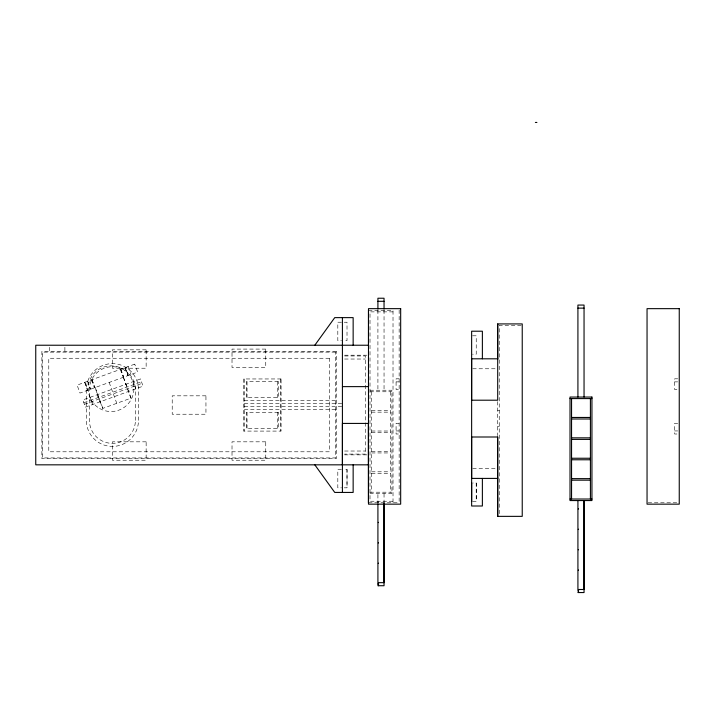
<?xml version="1.0" encoding="UTF-8"?>
<svg xmlns="http://www.w3.org/2000/svg" width="715" height="715" viewBox="0 0 715 715"><rect width="100%" height="100%" fill="white"/><g stroke="black" fill="none" stroke-linecap="round" stroke-linejoin="round"><path stroke-width="0.54" stroke-dasharray="3.58 2.68" d="M344.255 487.827L347.016 487.827L347.016 469.424L344.255 469.424M472.561 501.403L476.235 501.403L476.235 483L472.561 483M83.825 402.751L141.454 381.774M84.397 404.341L142.035 383.365M368.484 310.346L393.018 310.346L393.018 502.779M393.018 311.874L370.013 311.874L370.013 501.242L393.018 501.242M341.493 322.224L337.811 322.224L337.811 340.626L341.493 340.626M344.255 322.224L347.016 322.224L347.016 340.626L344.255 340.626M521.163 325.45L499.24 325.45L499.24 514.818M472.561 335.8L476.235 335.8L476.235 354.202L472.561 354.202M344.585 355.194L368.484 355.194M344.603 355.963L365.41 355.963L365.41 454.096L344.603 454.096M344.603 359.028L365.41 359.028M472.722 368.77L497.703 368.77M399.149 378.807L396.083 378.807L396.083 389.541L399.149 389.541M677.713 378.807L674.647 378.807L674.647 389.541L677.713 389.541M396.083 381.873L399.149 381.873M674.647 381.873L677.713 381.873M370.013 390.229L391.936 390.229L391.936 493.725L370.013 493.725M370.013 391.766L391.936 391.766M244.28 400.427L336.282 400.427M244.28 403.492L342.413 403.492M244.28 406.558L342.413 406.558M244.28 409.624L336.282 409.624M371.55 410.625L390.408 410.625M497.703 410.705L499.24 410.705M371.55 412.153L390.408 412.153M399.149 423.271L396.083 423.271L396.083 434.005L399.149 434.005M677.713 423.271L674.647 423.271L674.647 434.005L677.713 434.005M497.703 426.498L499.24 426.498M396.083 430.939L399.149 430.939M674.647 430.939L677.713 430.939M371.55 431.02L390.408 431.02M371.55 432.548L390.408 432.548M344.603 451.022L365.41 451.022M371.55 451.406L390.408 451.406M371.55 452.944L390.408 452.944M344.585 454.856L367.394 454.856M472.722 468.432L495.531 468.432M341.493 469.424L337.811 469.424L337.811 487.827L341.493 487.827M371.55 471.802L390.408 471.802M371.55 473.339L390.408 473.339M370.013 492.197L391.936 492.197M377.913 502.01L378.521 502.01L377.913 502.779L377.913 493.725M368.484 502.779L399.569 502.779M648.103 502.779L677.713 502.779M127.958 366.607L130.916 374.526M133.231 381.587L134.25 384.402M134.831 385.984L135.85 388.79M125.17 367.626L128.056 375.572M125.045 367.662L127.94 375.616M120.844 369.199L123.74 377.145M120.728 369.244L123.615 377.189M123.489 377.234L131.104 398.094L102.629 408.462L95.032 387.593M123.293 377.306L130.872 398.183M120.326 369.387L123.221 377.332M109.172 382.445L116.768 403.314M95.247 387.512L102.862 408.372M92.029 379.683L94.925 387.628M91.913 379.728L94.8 387.673M97.204 394.698L99.832 401.901M91.511 379.871L94.398 387.816M87.704 381.256L90.599 389.201M87.588 381.301L90.483 389.246M84.799 382.319L87.695 390.265M84.728 382.337L87.623 390.283M90.001 397.326L91.028 400.132M91.6 401.714L92.628 404.529M497.703 401.562L497.703 435.65M476.235 483L476.235 501.403M399.149 310.042L399.149 502.779M390.408 391.766L390.408 492.197M384.044 310.194L384.044 390.229M384.044 493.725L384.044 503.735M377.913 310.194L377.913 390.229M371.55 391.766L371.55 492.197M347.016 469.424L347.016 487.827M280.316 378.959L280.316 431.091M277.554 381.721L277.554 397.665M277.554 412.385L277.554 428.33M247.041 381.721L247.041 397.665M247.041 412.385L247.041 428.33M244.28 378.959L244.28 431.091M64.886 347.276L64.886 351.36M49.55 347.276L49.55 351.36M134.733 364.141L77.104 385.117L79.991 393.062L137.629 372.086L134.733 364.141M140.435 378.968L82.797 399.944L85.425 407.148L143.054 386.171L140.435 378.968M265.748 349.09L232.018 349.09L232.018 367.483L265.748 367.483L265.748 349.09M146.146 349.832L112.416 349.832L112.416 368.225L146.146 368.225L146.146 349.832M336.282 351.36L41.881 351.36L41.881 458.69L336.282 458.69L336.282 351.36M335.514 352.129L42.65 352.129L42.65 457.931L335.514 457.931L335.514 352.129M329.383 358.26L48.781 358.26L48.781 451.791L329.383 451.791L329.383 358.26M281.084 378.959L243.511 378.959L243.511 431.091L281.084 431.091L281.084 378.959M278.323 381.721L246.273 381.721L246.273 397.665L278.323 397.665L278.323 381.721M205.947 395.824L172.217 395.824L172.217 414.226L205.947 414.226L205.947 395.824M278.323 412.385L246.273 412.385L246.273 428.33L278.323 428.33L278.323 412.385M146.146 441.825L112.416 441.825L112.416 460.228L146.146 460.228L146.146 441.825M265.748 441.825L232.018 441.825L232.018 460.228L265.748 460.228L265.748 441.825M138.487 420.357L138.487 389.693A26.071 26.071 0 0 0 112.416 363.631A26.071 26.071 0 0 0 86.345 389.693L86.345 420.357A26.071 26.071 0 0 0 112.416 446.428A26.071 26.071 0 0 0 138.487 420.357M135.412 420.357L135.412 389.693A22.996 22.996 0 0 0 112.416 366.697A22.996 22.996 0 0 0 89.42 389.693L89.42 420.357A22.996 22.996 0 0 0 112.416 443.363A22.996 22.996 0 0 0 135.412 420.357M99.608 408.471A22.844 22.844 0 0 0 133.884 388.692A22.844 22.844 0 0 0 99.608 368.904A22.844 22.844 0 0 0 99.608 408.471"/><path stroke-width="1.07" d="M342.413 464.83L342.413 423.423L368.448 423.423L368.484 502.779L368.475 464.205M368.448 423.423L368.448 464.83L35.75 464.83L35.75 345.229L368.484 345.229M368.484 345.72L368.484 310.346M471.641 501.403L471.641 483M497.676 436.999L497.676 478.406L471.641 478.406L471.641 436.999L497.676 436.999L497.703 516.355L522.236 516.355L522.236 323.922L497.703 323.922L497.703 359.296M314.815 345.229L334.745 317.63L353.147 317.63L353.147 345.229M378.521 585.728L378.521 582.662L384.044 582.662L384.044 503.735L384.044 585.728L377.913 585.728L378.521 583.583L377.913 583.583L377.913 563.956L378.521 563.188L377.913 563.188L377.913 543.561L378.521 542.792L377.913 542.792L377.913 523.166L378.521 522.406L377.913 522.406L377.913 503.869M377.913 584.352L378.521 583.583M535.383 122.444L536.911 122.444M377.913 301.301L384.044 301.301M577.917 308.129L584.048 308.129M497.703 358.805L471.641 358.805L471.641 400.203L497.703 400.203L497.703 323.922M342.413 386.627L368.484 386.627M570.016 398.595L591.94 398.595M571.553 417.453L590.411 417.453M571.553 418.99L590.411 418.99M571.553 437.848L590.411 437.848M571.553 439.385L590.411 439.385M571.553 458.244L590.411 458.244M571.553 459.772L590.411 459.772M571.553 478.639L590.411 478.639M571.553 480.167L590.411 480.167M570.016 499.025L591.94 499.025M314.815 464.83L334.745 492.429L353.147 492.429L353.147 464.83M590.411 398.595L590.411 499.025M584.048 397.057L584.048 305.064L577.917 305.064L577.917 397.057M578.524 592.556L578.524 589.491L584.048 589.491L584.048 500.563L584.048 592.556L577.917 592.556L578.524 590.411L577.917 590.411L577.917 570.784L578.524 570.016L577.917 570.016L577.917 550.398L578.524 549.629L577.917 549.629L577.917 530.003L578.524 529.234L577.917 529.234L577.917 509.607L578.524 508.839L577.917 508.839L577.917 500.563M571.553 398.595L571.553 499.025M497.694 477.781L497.703 516.355M482.375 358.805L482.375 331.206L471.641 331.206L471.641 506.005L482.375 506.005L482.375 478.406M384.044 309.077L384.044 298.235L377.913 298.235L377.913 309.077M342.413 317.63L342.413 492.429M400.677 308.657L368.484 308.657L368.484 504.155L400.677 504.155L400.677 308.657M679.25 308.657L647.048 308.657L647.048 504.155L679.25 504.155L679.25 308.657M591.94 397.057L570.016 397.057L570.016 500.563L591.94 500.563L591.94 397.057"/></g></svg>
